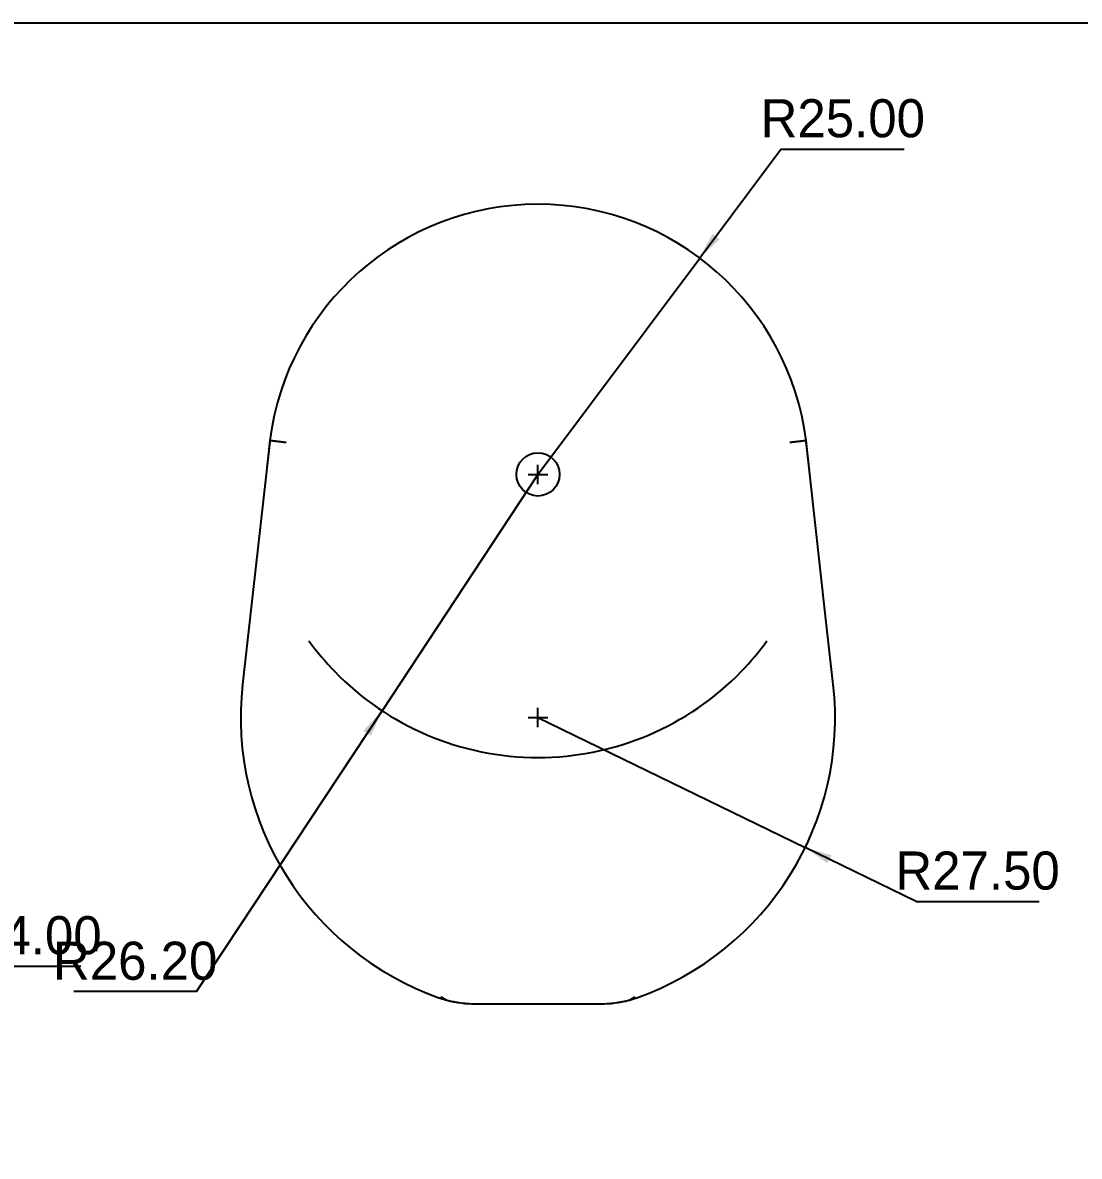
# Model space of a CAD drawing. Header units: millimetres. Extents: x 5 to 292, y 5 to 205.
# Drawn here: x 104.5 to 202.2, y 100.1 to 205 of the extents above; entities that cross this region are included whole.
import ezdxf
from ezdxf.enums import TextEntityAlignment as Align

# ---------------------------------------------------------------- set-up
doc = ezdxf.new("R2010")
doc.units = ezdxf.units.MM
for name, color, linetype in [('DIMENSIONS', 7, 'CONTINUOUS'), ('FRAME', 7, 'CONTINUOUS'), ('Visible', 7, 'CONTINUOUS')]:
    doc.layers.add(name, color=color, linetype=linetype)
doc.dimstyles.new('ISO-DM', dxfattribs={"dimtxt": 3.5, "dimasz": 2.5, "dimexe": 2.5, "dimexo": 1, "dimgap": 1, "dimtad": 1, "dimcen": 2.5, "dimazin": 3, "dimtfac": 1, "dimtmove": 0, "dimatfit": 3})

# ---------------------------------------------------------------- blocks, each defined once
blk = doc.blocks.new('*D1')
at = {"layer": 'DIMENSIONS'}
for p, q in [((174.6564, 193.2985), (167.1131, 183.2126)), ((174.6564, 193.2985), (186.0321, 193.2985)), ((152.14, 163.1925), (167.1131, 183.2126)), ((152.14, 162.2925), (152.14, 164.0925)), ((151.24, 163.1925), (153.04, 163.1925))]:
    blk.add_line(p, q, dxfattribs=at)
blk.add_solid([(167.1131, 183.2126), (168.9441, 184.9651), (168.2768, 185.4642)], dxfattribs=at)
blk.add_text('R25.00', height=3.5278, dxfattribs=at).set_placement((180.3443, 194.3922), align=Align.CENTER)
blk = doc.blocks.new('*D2')
at = {"layer": 'DIMENSIONS'}
for p, q in [((152.14, 162.2925), (152.14, 164.0925)), ((152.14, 163.1925), (137.7116, 141.3233)), ((151.24, 163.1925), (153.04, 163.1925)), ((120.5583, 115.3242), (137.7116, 141.3233)), ((120.5583, 115.3242), (109.1826, 115.3242))]:
    blk.add_line(p, q, dxfattribs=at)
blk.add_solid([(137.7116, 141.3233), (135.987, 139.466), (136.6826, 139.0071)], dxfattribs=at)
blk.add_text('R26.20', height=3.5278, dxfattribs=at).set_placement((114.8705, 116.4178), align=Align.CENTER)
blk = doc.blocks.new('*D3')
at = {"layer": 'DIMENSIONS'}
for p, q in [((151.24, 140.6925), (153.04, 140.6925)), ((152.14, 139.7925), (152.14, 141.5925)), ((152.14, 140.6925), (176.8692, 128.6626)), ((187.1297, 123.6712), (176.8692, 128.6626)), ((187.1297, 123.6712), (198.5054, 123.6712))]:
    blk.add_line(p, q, dxfattribs=at)
blk.add_solid([(176.8692, 128.6626), (178.935, 127.1943), (179.2996, 127.9436)], dxfattribs=at)
blk.add_text('R27.50', height=3.5278, dxfattribs=at).set_placement((192.8175, 124.7648), align=Align.CENTER)
blk = doc.blocks.new('*D8')
at = {"layer": 'DIMENSIONS'}
for p, q in [((68.8678, 136.209), (68.8678, 138.009)), ((67.9678, 137.109), (69.7678, 137.109)), ((68.8678, 137.109), (88.9359, 123.9457)), ((98.4767, 117.6876), (88.9359, 123.9457)), ((98.4767, 117.6876), (109.8524, 117.6876))]:
    blk.add_line(p, q, dxfattribs=at)
blk.add_solid([(88.9359, 123.9457), (90.7978, 122.2261), (91.2548, 122.9229)], dxfattribs=at)
blk.add_text('R24.00', height=3.5278, dxfattribs=at).set_placement((104.1645, 118.7812), align=Align.CENTER)

msp = doc.modelspace()

# ---------------------------------------------------------------- linework, layer by layer
at = {"layer": 'FRAME'}
msp.add_lwpolyline([(5, 205), (292, 205), (292, 5), (5, 5)], close=True, dxfattribs=at)
at = {"layer": 'Visible'}
for p, q in [((127.2948, 165.9702), (126.9563, 162.9425)), ((127.3371, 166.3254), (126.9589, 162.9425)), ((177.3212, 162.9425), (176.9429, 166.3254)), ((177.3237, 162.9425), (176.9852, 165.9702)), ((126.9563, 162.9425), (125.5189, 150.0855)), ((126.9563, 162.9425), (126.9589, 162.9425)), ((177.3212, 162.9425), (177.3237, 162.9425)), ((178.7612, 150.0855), (177.3237, 162.9425)), ((125.5189, 150.0855), (124.8103, 143.748)), ((179.4697, 143.748), (178.7612, 150.0855)), ((146.3091, 114.1925), (146.492, 114.1925)), ((146.492, 114.1925), (157.788, 114.1925)), ((157.788, 114.1925), (157.971, 114.1925))]:
    msp.add_line(p, q, dxfattribs=at)
for points in [[(127.3398, 166.3446), (127.3402, 166.3445), (127.3407, 166.3445), (127.3413, 166.3444), (127.342, 166.3443), (127.3428, 166.3442), (127.3438, 166.3441), (127.3449, 166.344), (127.3462, 166.3438), (127.3475, 166.3436), (127.349, 166.3435), (127.3506, 166.3433), (127.3524, 166.3431), (127.3543, 166.3428), (127.3563, 166.3426), (127.3584, 166.3423), (127.3606, 166.3421), (127.363, 166.3418), (127.3655, 166.3415), (127.3681, 166.3412), (127.3708, 166.3409), (127.3737, 166.3405), (127.3767, 166.3402), (127.3798, 166.3398), (127.383, 166.3394), (127.3864, 166.339), (127.3899, 166.3386), (127.3934, 166.3382), (127.3972, 166.3377), (127.401, 166.3373), (127.405, 166.3368), (127.409, 166.3363), (127.4132, 166.3358), (127.4176, 166.3353), (127.422, 166.3347), (127.4266, 166.3342), (127.4313, 166.3336), (127.4361, 166.3331), (127.441, 166.3325), (127.446, 166.3319), (127.4512, 166.3313), (127.4564, 166.3306), (127.4618, 166.33), (127.4673, 166.3293), (127.4729, 166.3287), (127.4787, 166.328), (127.4845, 166.3273), (127.4905, 166.3266), (127.4966, 166.3258), (127.5028, 166.3251), (127.5091, 166.3243), (127.5156, 166.3236), (127.5221, 166.3228), (127.5288, 166.322), (127.5356, 166.3212), (127.5424, 166.3204), (127.5494, 166.3195), (127.5565, 166.3187), (127.5637, 166.3178), (127.571, 166.3169), (127.5785, 166.3161), (127.586, 166.3152), (127.5936, 166.3142), (127.6013, 166.3133), (127.6091, 166.3124), (127.6171, 166.3114), (127.6251, 166.3105), (127.6332, 166.3095), (127.6415, 166.3085), (127.6498, 166.3075), (127.6582, 166.3065), (127.6668, 166.3055), (127.6754, 166.3045), (127.6841, 166.3034), (127.6929, 166.3024), (127.7019, 166.3013), (127.7109, 166.3002), (127.72, 166.2991), (127.7292, 166.298), (127.7385, 166.2969), (127.7479, 166.2958), (127.7573, 166.2947), (127.7669, 166.2935), (127.7766, 166.2924), (127.7864, 166.2912), (127.7962, 166.29), (127.8061, 166.2888), (127.8162, 166.2876), (127.8263, 166.2864), (127.8365, 166.2852), (127.8468, 166.284), (127.8572, 166.2827), (127.8676, 166.2815), (127.8782, 166.2802), (127.8888, 166.279), (127.8995, 166.2777), (127.9104, 166.2764), (127.9212, 166.2751), (127.9322, 166.2738), (127.9432, 166.2725), (127.9543, 166.2711), (127.9655, 166.2698), (127.9767, 166.2685), (127.988, 166.2671), (127.9994, 166.2657), (128.0109, 166.2644), (128.0224, 166.263), (128.034, 166.2616), (128.0456, 166.2602), (128.0573, 166.2588), (128.0691, 166.2574), (128.081, 166.256), (128.0929, 166.2546), (128.1048, 166.2531), (128.1169, 166.2517), (128.129, 166.2503), (128.1411, 166.2488), (128.1533, 166.2473), (128.1656, 166.2459), (128.1779, 166.2444), (128.1903, 166.2429), (128.2028, 166.2414), (128.2152, 166.2399), (128.2278, 166.2384), (128.2404, 166.2369), (128.2531, 166.2354), (128.2658, 166.2339), (128.2785, 166.2324), (128.2913, 166.2308), (128.3042, 166.2293), (128.3171, 166.2278), (128.3301, 166.2262), (128.3431, 166.2247), (128.3561, 166.2231), (128.3692, 166.2215), (128.3823, 166.22), (128.3954, 166.2184), (128.4086, 166.2168), (128.4218, 166.2152), (128.4351, 166.2136), (128.4483, 166.2121), (128.4616, 166.2105), (128.475, 166.2089), (128.4883, 166.2073), (128.5017, 166.2057), (128.5151, 166.2041), (128.5286, 166.2025), (128.542, 166.2009), (128.5555, 166.1992), (128.569, 166.1976), (128.5826, 166.196), (128.5961, 166.1944), (128.6097, 166.1928), (128.6233, 166.1911), (128.6369, 166.1895), (128.6505, 166.1879), (128.6642, 166.1862), (128.6779, 166.1846), (128.6915, 166.183), (128.7052, 166.1813), (128.7189, 166.1797), (128.7327, 166.178), (128.7464, 166.1764), (128.7601, 166.1748), (128.7739, 166.1731), (128.7876, 166.1715), (128.8014, 166.1698), (128.8152, 166.1682), (128.829, 166.1665)], [(175.4511, 166.1665), (175.4671, 166.1684), (175.4832, 166.1704), (175.4993, 166.1723), (175.5154, 166.1742), (175.5314, 166.1761), (175.5474, 166.178), (175.5634, 166.18), (175.5794, 166.1819), (175.5954, 166.1838), (175.6113, 166.1857), (175.6273, 166.1876), (175.6432, 166.1895), (175.659, 166.1914), (175.6749, 166.1933), (175.6907, 166.1952), (175.7065, 166.1971), (175.7223, 166.199), (175.738, 166.2009), (175.7537, 166.2027), (175.7694, 166.2046), (175.785, 166.2065), (175.8006, 166.2083), (175.8161, 166.2102), (175.8317, 166.2121), (175.8471, 166.2139), (175.8626, 166.2158), (175.8779, 166.2176), (175.8933, 166.2194), (175.9086, 166.2213), (175.9238, 166.2231), (175.939, 166.2249), (175.9541, 166.2267), (175.9692, 166.2285), (175.9843, 166.2303), (175.9992, 166.2321), (176.0142, 166.2339), (176.029, 166.2357), (176.0438, 166.2374), (176.0585, 166.2392), (176.0731, 166.2409), (176.0876, 166.2427), (176.1021, 166.2444), (176.1165, 166.2461), (176.1308, 166.2478), (176.145, 166.2495), (176.1592, 166.2512), (176.1732, 166.2529), (176.1872, 166.2546), (176.2011, 166.2562), (176.2148, 166.2579), (176.2285, 166.2595), (176.2422, 166.2611), (176.2557, 166.2628), (176.2691, 166.2644), (176.2824, 166.266), (176.2957, 166.2675), (176.3088, 166.2691), (176.3218, 166.2707), (176.3348, 166.2722), (176.3476, 166.2738), (176.3604, 166.2753), (176.373, 166.2768), (176.3855, 166.2783), (176.398, 166.2798), (176.4103, 166.2812), (176.4225, 166.2827), (176.4346, 166.2842), (176.4466, 166.2856), (176.4585, 166.287), (176.4703, 166.2884), (176.4819, 166.2898), (176.4935, 166.2912), (176.5049, 166.2926), (176.5162, 166.2939), (176.5274, 166.2952), (176.5384, 166.2966), (176.5493, 166.2979), (176.5601, 166.2991), (176.5707, 166.3004), (176.5812, 166.3017), (176.5916, 166.3029), (176.6018, 166.3041), (176.6119, 166.3053), (176.6219, 166.3065), (176.6317, 166.3077), (176.6414, 166.3089), (176.651, 166.31), (176.6604, 166.3111), (176.6697, 166.3122), (176.6788, 166.3133), (176.6878, 166.3144), (176.6967, 166.3155), (176.7054, 166.3165), (176.7139, 166.3175), (176.7223, 166.3185), (176.7306, 166.3195), (176.7387, 166.3205), (176.7467, 166.3214), (176.7545, 166.3224), (176.7622, 166.3233), (176.7698, 166.3242), (176.7771, 166.3251), (176.7844, 166.3259), (176.7914, 166.3268), (176.7984, 166.3276), (176.8051, 166.3284), (176.8118, 166.3292), (176.8182, 166.33), (176.8245, 166.3307), (176.8306, 166.3315), (176.8366, 166.3322), (176.8424, 166.3329), (176.8481, 166.3336), (176.8536, 166.3342), (176.8589, 166.3348), (176.864, 166.3355), (176.869, 166.3361), (176.8738, 166.3366), (176.8785, 166.3372), (176.883, 166.3377), (176.8873, 166.3382), (176.8915, 166.3387), (176.8955, 166.3392), (176.8993, 166.3397), (176.9029, 166.3401), (176.9064, 166.3405), (176.9098, 166.3409), (176.9129, 166.3413), (176.9159, 166.3417), (176.9187, 166.342), (176.9213, 166.3423), (176.9238, 166.3426), (176.9261, 166.3429), (176.9283, 166.3431), (176.9302, 166.3434), (176.932, 166.3436), (176.9336, 166.3438), (176.9351, 166.344), (176.9364, 166.3441), (176.9375, 166.3442), (176.9384, 166.3443), (176.9392, 166.3444), (176.9398, 166.3445), (176.9402, 166.3446)], [(142.9771, 114.7639), (142.9875, 114.7602), (142.9979, 114.7566), (143.0084, 114.7529), (143.0188, 114.7493), (143.0292, 114.7456), (143.0397, 114.742), (143.0501, 114.7384), (143.0606, 114.7348), (143.071, 114.7312), (143.0815, 114.7277), (143.0919, 114.7241), (143.1024, 114.7205), (143.1129, 114.717), (143.1233, 114.7135), (143.1338, 114.71), (143.1443, 114.7065), (143.1548, 114.703), (143.1653, 114.6995), (143.1757, 114.696), (143.1862, 114.6926), (143.1967, 114.6891), (143.2072, 114.6857), (143.2177, 114.6823), (143.2283, 114.6789), (143.2388, 114.6755), (143.2493, 114.6721), (143.2598, 114.6687), (143.2703, 114.6653), (143.2809, 114.662), (143.2914, 114.6586), (143.3019, 114.6553), (143.3125, 114.652), (143.323, 114.6487), (143.3336, 114.6454), (143.3441, 114.6421), (143.3547, 114.6389), (143.3652, 114.6356), (143.3758, 114.6323), (143.3864, 114.6291), (143.3969, 114.6259), (143.4075, 114.6227), (143.4181, 114.6195), (143.4287, 114.6163), (143.4392, 114.6131), (143.4498, 114.6099), (143.4604, 114.6068), (143.471, 114.6036), (143.4816, 114.6005), (143.4922, 114.5974), (143.5028, 114.5943), (143.5134, 114.5912), (143.524, 114.5881), (143.5347, 114.585), (143.5453, 114.582), (143.5559, 114.5789), (143.5665, 114.5759), (143.5772, 114.5729), (143.5878, 114.5699), (143.5984, 114.5669), (143.6091, 114.5639), (143.6197, 114.5609), (143.6304, 114.5579), (143.641, 114.555), (143.6517, 114.552), (143.6623, 114.5491), (143.673, 114.5462), (143.6837, 114.5433), (143.6943, 114.5404), (143.705, 114.5375), (143.7157, 114.5346), (143.7263, 114.5317), (143.737, 114.5289)], [(143.6101, 114.57), (143.6037, 114.573), (143.5973, 114.5761), (143.591, 114.5792), (143.5846, 114.5823), (143.5783, 114.5854), (143.5721, 114.5885), (143.5658, 114.5916), (143.5596, 114.5948), (143.5534, 114.5979), (143.5473, 114.6011), (143.5411, 114.6043), (143.535, 114.6075), (143.5289, 114.6107), (143.5229, 114.614), (143.5169, 114.6172), (143.5109, 114.6205), (143.5049, 114.6238), (143.499, 114.6271), (143.4931, 114.6304), (143.4872, 114.6337), (143.4813, 114.637), (143.4755, 114.6404), (143.4697, 114.6437), (143.464, 114.6471), (143.4582, 114.6505), (143.4525, 114.6539), (143.4468, 114.6573), (143.4412, 114.6608), (143.4355, 114.6642), (143.4299, 114.6677), (143.4244, 114.6712), (143.4188, 114.6747), (143.4133, 114.6782), (143.4078, 114.6817), (143.4023, 114.6852), (143.3969, 114.6888), (143.3915, 114.6924), (143.3861, 114.6959), (143.3808, 114.6995), (143.3755, 114.7032), (143.3702, 114.7068), (143.3649, 114.7104), (143.3597, 114.7141), (143.3544, 114.7177), (143.3493, 114.7214), (143.3441, 114.7251), (143.339, 114.7288), (143.3339, 114.7326), (143.3288, 114.7363), (143.3238, 114.7401), (143.3187, 114.7439), (143.3138, 114.7476), (143.3088, 114.7514), (143.3039, 114.7553), (143.299, 114.7591), (143.2941, 114.7629), (143.2892, 114.7668), (143.2844, 114.7707), (143.2796, 114.7746), (143.2748, 114.7785), (143.2701, 114.7824), (143.2654, 114.7863), (143.2607, 114.7903), (143.2561, 114.7943), (143.2514, 114.7982), (143.2468, 114.8022), (143.2422, 114.8062), (143.2377, 114.8103), (143.2332, 114.8143), (143.2287, 114.8184), (143.2242, 114.8224), (143.2198, 114.8265)], [(160.543, 114.5289), (160.5537, 114.5317), (160.5644, 114.5346), (160.575, 114.5375), (160.5857, 114.5404), (160.5964, 114.5433), (160.607, 114.5462), (160.6177, 114.5491), (160.6284, 114.552), (160.639, 114.555), (160.6497, 114.5579), (160.6603, 114.5609), (160.671, 114.5639), (160.6816, 114.5669), (160.6922, 114.5699), (160.7029, 114.5729), (160.7135, 114.5759), (160.7241, 114.5789), (160.7348, 114.582), (160.7454, 114.585), (160.756, 114.5881), (160.7666, 114.5912), (160.7772, 114.5943), (160.7878, 114.5974), (160.7984, 114.6005), (160.809, 114.6036), (160.8196, 114.6068), (160.8302, 114.6099), (160.8408, 114.6131), (160.8514, 114.6163), (160.862, 114.6195), (160.8725, 114.6227), (160.8831, 114.6259), (160.8937, 114.6291), (160.9042, 114.6323), (160.9148, 114.6356), (160.9254, 114.6389), (160.9359, 114.6421), (160.9465, 114.6454), (160.957, 114.6487), (160.9676, 114.652), (160.9781, 114.6553), (160.9886, 114.6586), (160.9992, 114.662), (161.0097, 114.6653), (161.0202, 114.6687), (161.0307, 114.6721), (161.0413, 114.6755), (161.0518, 114.6789), (161.0623, 114.6823), (161.0728, 114.6857), (161.0833, 114.6891), (161.0938, 114.6926), (161.1043, 114.696), (161.1148, 114.6995), (161.1253, 114.703), (161.1358, 114.7065), (161.1462, 114.71), (161.1567, 114.7135), (161.1672, 114.717), (161.1776, 114.7205), (161.1881, 114.7241), (161.1986, 114.7277), (161.209, 114.7312), (161.2195, 114.7348), (161.2299, 114.7384), (161.2404, 114.742), (161.2508, 114.7456), (161.2612, 114.7493), (161.2717, 114.7529), (161.2821, 114.7566), (161.2925, 114.7602), (161.3029, 114.7639)], [(161.0602, 114.8265), (161.0558, 114.8224), (161.0513, 114.8184), (161.0468, 114.8143), (161.0423, 114.8103), (161.0378, 114.8062), (161.0332, 114.8022), (161.0286, 114.7982), (161.024, 114.7943), (161.0193, 114.7903), (161.0146, 114.7863), (161.0099, 114.7824), (161.0052, 114.7785), (161.0004, 114.7746), (160.9956, 114.7707), (160.9908, 114.7668), (160.9859, 114.7629), (160.9811, 114.7591), (160.9762, 114.7553), (160.9712, 114.7514), (160.9663, 114.7476), (160.9613, 114.7439), (160.9563, 114.7401), (160.9512, 114.7363), (160.9461, 114.7326), (160.941, 114.7288), (160.9359, 114.7251), (160.9308, 114.7214), (160.9256, 114.7177), (160.9204, 114.7141), (160.9151, 114.7104), (160.9099, 114.7068), (160.9046, 114.7032), (160.8993, 114.6995), (160.8939, 114.6959), (160.8885, 114.6924), (160.8831, 114.6888), (160.8777, 114.6852), (160.8722, 114.6817), (160.8667, 114.6782), (160.8612, 114.6747), (160.8557, 114.6712), (160.8501, 114.6677), (160.8445, 114.6642), (160.8389, 114.6608), (160.8332, 114.6573), (160.8275, 114.6539), (160.8218, 114.6505), (160.8161, 114.6471), (160.8103, 114.6437), (160.8045, 114.6404), (160.7987, 114.637), (160.7928, 114.6337), (160.787, 114.6304), (160.781, 114.6271), (160.7751, 114.6238), (160.7691, 114.6205), (160.7632, 114.6172), (160.7571, 114.614), (160.7511, 114.6107), (160.745, 114.6075), (160.7389, 114.6043), (160.7328, 114.6011), (160.7266, 114.5979), (160.7204, 114.5948), (160.7142, 114.5916), (160.708, 114.5885), (160.7017, 114.5854), (160.6954, 114.5823), (160.6891, 114.5792), (160.6827, 114.5761), (160.6763, 114.573), (160.6699, 114.57)]]:
    msp.add_lwpolyline(points, dxfattribs=at)
msp.add_circle((152.14, 163.1925), 2, dxfattribs=at)
for centre, radius, start, end in [((152.14, 163.1925), 25, 7.1991, 172.8009), ((152.14, 163.1925), 25, 172.8009, 173.6206), ((127.5642, 166.303), 0.2282, 169.5174, 174.3791), ((176.7095, 166.302), 0.2346, 5.7309, 10.4587), ((152.14, 163.1925), 25, 6.3794, 7.1991), ((152.14, 163.1925), 26.2, 216.0162, 224.0696), ((152.14, 163.1925), 26.2, 315.9304, 323.9838), ((152.14, 163.1925), 26.2, 224.0696, 315.9304), ((152.14, 140.6925), 27.5, 173.6206, 250.537), ((152.14, 140.6925), 27.5, 289.463, 6.3794), ((146.4456, 125.0267), 10.8343, 254.8282, 270.2455), ((152.14, 140.6925), 27.4799, 251.9164, 252.1945), ((146.3091, 124.1925), 10, 255.0958, 270), ((157.8347, 125.0244), 10.832, 269.7528, 285.1734), ((157.971, 124.1925), 10, 270, 284.9042), ((152.14, 140.6925), 27.4799, 287.8055, 288.0836)]:
    msp.add_arc(centre, radius, start, end, dxfattribs=at)

# ---------------------------------------------------------------- dimensions: what is measured, and where the dimension line sits
at = {"layer": 'DIMENSIONS'}
for center, mpoint, picture, middle in [((152.14, 163.1925), (167.1131, 183.2126), '*D1', (180.3443, 194.3922)), ((152.14, 163.1925), (137.7116, 141.3233), '*D2', (114.8705, 116.4178)), ((152.14, 140.6925), (176.8692, 128.6626), '*D3', (192.8175, 124.7648)), ((68.8678, 137.109), (88.9359, 123.9457), '*D8', (104.1645, 118.7812))]:
    dim = msp.add_radius_dim(center=center, mpoint=mpoint, dimstyle='ISO-DM', override={"dimscale": 1, "dimtxt": 3.5278, "dimasz": 2.5, "dimgap": 1.0583, "dimdec": 2, "dimcen": 0.875, "dimtix": 0, "dimtofl": 0}, dxfattribs=at)
    dim.commit()
    dim.dimension.update_dxf_attribs({"geometry": picture, "text_midpoint": middle, "dimtype": 164})

doc.saveas('drawing.dxf')
